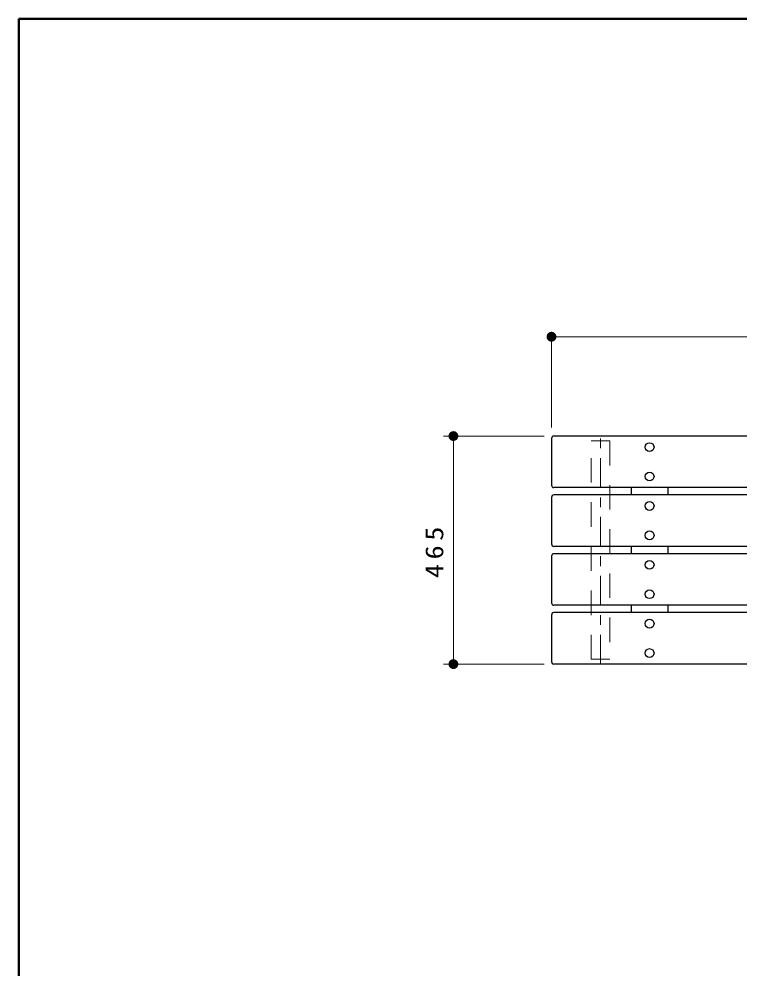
# Model space of a CAD drawing. Units: millimetres on the paper, scale 1:20. Extents: x -365 to 0, y -56 to 257.
# Drawn here: x -365 to -291.6, y 160.2 to 257 of the extents above; entities that cross this region are included whole.
import ezdxf

# ---------------------------------------------------------------- set-up
doc = ezdxf.new("R2010")
doc.units = ezdxf.units.MM
doc.linetypes.add('USER1', pattern=[4.5, 2.5, -2])
doc.linetypes.add('USER2', pattern=[6, 3, -1, 1, -1])
doc.layers.add('LY_1', color=7, linetype='Continuous', lineweight=25)
doc.layers.add('LY_3', color=7, linetype='Continuous', lineweight=13)
doc.styles.add('ＭＳ ゴシック', font='')
doc.styles.get('ＭＳ ゴシック').set_extended_font_data('MS Gothic')

# ---------------------------------------------------------------- blocks, each defined once
blk = doc.blocks.new('filled_dot')
at = {"color": 0, "linetype": 'Continuous', "lineweight": -2, "const_width": 1.25}
blk.add_lwpolyline([(-0.625, 0, 1), (0.625, 0, 1)], format="xyb", close=True, dxfattribs=at)

msp = doc.modelspace()

# ---------------------------------------------------------------- linework, layer by layer
at = {"layer": 'LY_1', "lineweight": 13}
for p, q in [((-310.717, 215.353), (-310.717, 225.103)), ((-310.717, 224.603), (-220.717, 224.603)), ((-311.467, 214.478), (-321.717, 214.478)), ((-320.717, 191.228), (-320.717, 214.478)), ((-311.467, 191.228), (-321.717, 191.228))]:
    msp.add_line(p, q, dxfattribs=at)
at = {"layer": 'LY_1'}
for p, q in [((-310.717, 214.228), (-310.717, 209.478)), ((-220.967, 214.478), (-310.467, 214.478)), ((-220.967, 209.228), (-310.467, 209.228)), ((-302.592, 209.228), (-302.592, 208.478)), ((-298.842, 209.228), (-298.842, 208.478)), ((-310.717, 208.228), (-310.717, 203.478)), ((-220.967, 208.478), (-310.467, 208.478)), ((-220.967, 203.228), (-310.467, 203.228)), ((-302.592, 203.228), (-302.592, 202.478)), ((-298.842, 203.228), (-298.842, 202.478)), ((-310.717, 202.228), (-310.717, 197.478)), ((-220.967, 202.478), (-310.467, 202.478)), ((-220.967, 197.228), (-310.467, 197.228)), ((-220.967, 196.478), (-310.467, 196.478)), ((-302.592, 197.228), (-302.592, 196.478)), ((-298.842, 197.228), (-298.842, 196.478)), ((-310.717, 196.228), (-310.717, 191.478)), ((-220.967, 191.228), (-310.467, 191.228))]:
    msp.add_line(p, q, dxfattribs=at)
at = {"layer": 'LY_1', "linetype": 'USER1', "lineweight": 13}
for p, q in [((-306.667, 191.728), (-306.667, 213.978)), ((-306.667, 213.978), (-304.767, 213.978)), ((-304.767, 213.978), (-304.767, 191.728)), ((-304.767, 191.728), (-306.667, 191.728))]:
    msp.add_line(p, q, dxfattribs=at)
at = {"layer": 'LY_1', "linetype": 'USER2', "lineweight": 13}
msp.add_line((-305.717, 191.228), (-305.717, 214.478), dxfattribs=at)
at = {"layer": 'LY_1'}
for centre in [(-300.717, 213.353), (-300.717, 210.353), (-300.717, 207.353), (-300.717, 204.353), (-300.717, 201.353), (-300.717, 198.353), (-300.717, 195.353), (-300.717, 192.353)]:
    msp.add_circle(centre, 0.45, dxfattribs=at)
for centre, start, end in [((-310.467, 214.228), 90, 180), ((-310.467, 209.478), 180, 270), ((-310.467, 208.228), 90, 180), ((-310.467, 203.478), 180, 270), ((-310.467, 202.228), 90, 180), ((-310.467, 197.478), 180, 270), ((-310.467, 196.228), 90, 180), ((-310.467, 191.478), 180, 270)]:
    msp.add_arc(centre, 0.25, start, end, dxfattribs=at)
at = {"layer": 'LY_3', "lineweight": 50}
for p, q in [((-365, 257), (-365, 0)), ((0, 257), (-365, 257))]:
    msp.add_line(p, q, dxfattribs=at)

# ---------------------------------------------------------------- block references
at = {"layer": 'LY_1', "lineweight": 13, "xscale": 0.4, "yscale": 0.4}
msp.add_blockref('filled_dot', (-310.717, 224.603), dxfattribs=at)
for p, rotation in [((-320.717, 214.478), 270), ((-320.717, 191.228), 90)]:
    msp.add_blockref('filled_dot', p, dxfattribs=dict(at, rotation=rotation))

# ---------------------------------------------------------------- texts
at = {"layer": 'LY_1', "insert": (-321.717, 202.853), "char_height": 1.833, "attachment_point": 8, "rotation": 90, "style": 'ＭＳ ゴシック'}
msp.add_mtext('\\T1.33;\\W1.15;465', dxfattribs=at)

doc.saveas('drawing.dxf')
